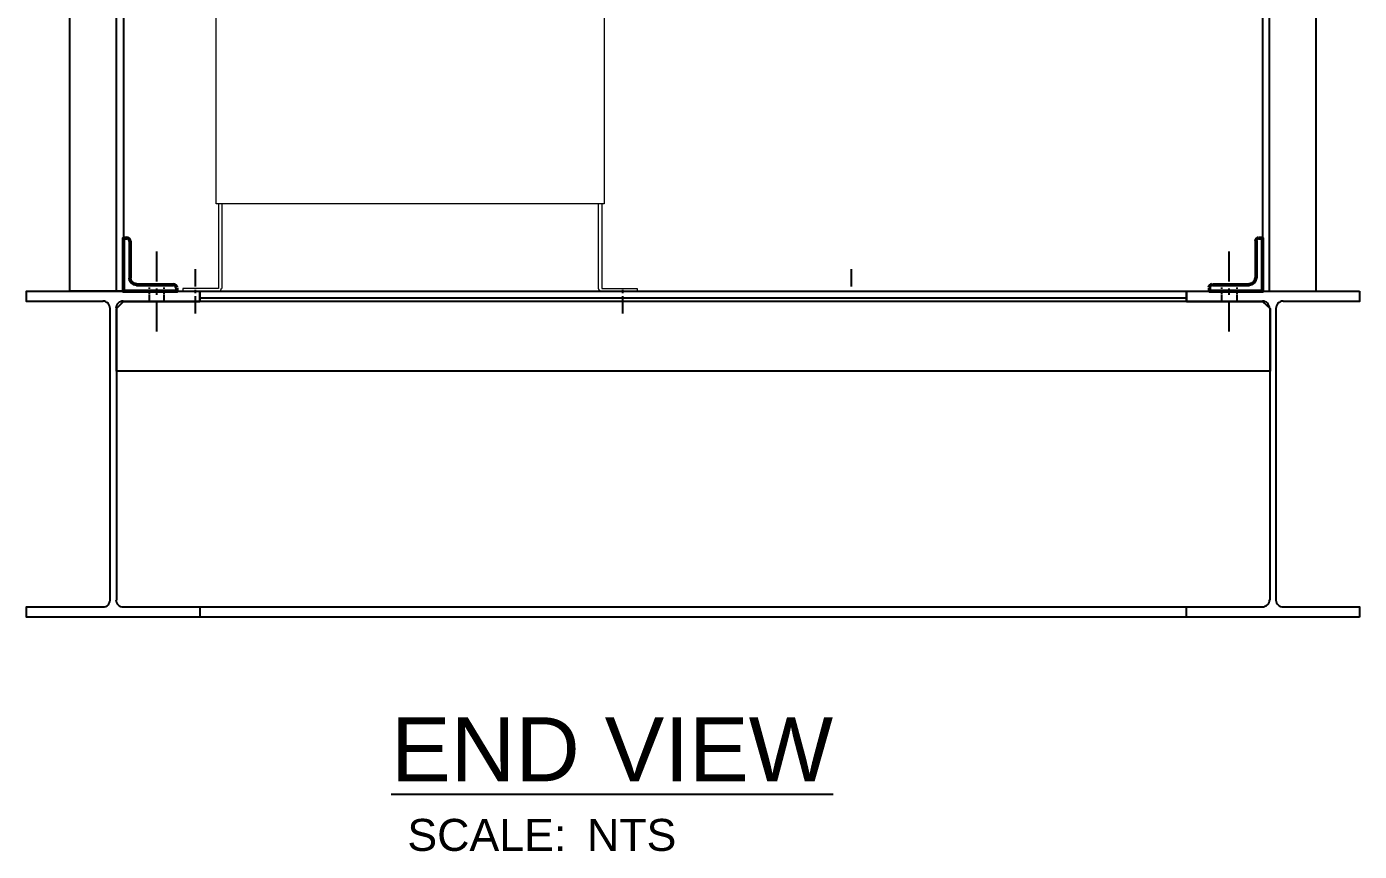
# Model space of a CAD drawing. Header units: feet. Extents: x -159 to 1687, y 0 to 1556.
# Drawn here: x 1224.19 to 1274.17, y 990.24 to 1021.17 of the extents above; entities that cross this region are included whole.
import ezdxf
from ezdxf.enums import TextEntityAlignment as Align

# ---------------------------------------------------------------- set-up
doc = ezdxf.new("R2010")
doc.units = ezdxf.units.FT
doc.header["$MEASUREMENT"] = 0
for name, color, linetype in [('G-ANNO-TEXT @ 1', 1, 'Continuous'), ('PDF8_0', 7, 'Continuous'), ('PDF8_AM_0N', 7, 'Continuous'), ('PDF8_LP_OBJ-Hidden', 7, 'Continuous'), ('PDF8_LP_OBJ-Misc', 7, 'Continuous'), ('PDF8_LP_OBJ-Text', 7, 'Continuous')]:
    doc.layers.add(name, color=color, linetype=linetype)
doc.styles.add('NEI-A', font='arial.ttf')

# ---------------------------------------------------------------- blocks, each defined once
blk = doc.blocks.new('TITLE NAME')
at = {"style": 'NEI-A'}
blk.add_attdef('TITLE_NAME_001', (-0.03, 0.2528), '', height=0.2, dxfattribs=at)
for tag, p in [('SCALE:', (0, 0)), ('1"_=_', (0.5614, 0.0023))]:
    blk.add_attdef(tag, text='', height=0.1, dxfattribs=at).set_placement(p, align=Align.BOTTOM_LEFT)

msp = doc.modelspace()

# ---------------------------------------------------------------- linework, layer by layer
at = {"layer": 'PDF8_0', "lineweight": 25}
for points in [[(1230.50514, 1012.07421), (1230.50514, 1011.42988)], [(1255.11854, 1012.07421), (1255.11854, 1011.42988)], [(1267.69218, 1011.24579), (1267.69218, 1010.85919), (1270.54564, 1010.85919), (1270.82178, 1010.60146), (1270.82178, 1008.24505), (1227.55963, 1008.24505), (1227.55963, 1010.60146), (1227.81736, 1010.85919), (1230.68923, 1010.85919), (1230.68923, 1011.24579)], [(1230.50514, 1011.30101), (1230.50514, 1011.17215)], [(1230.68923, 1011.24579), (1267.69218, 1011.24579)], [(1246.53524, 1011.30101), (1246.53524, 1011.17215)], [(1230.50514, 1011.06169), (1230.50514, 1010.41736)], [(1267.69218, 1010.98805), (1230.68923, 1010.98805)], [(1246.53524, 1011.06169), (1246.53524, 1010.41736)]]:
    msp.add_lwpolyline(points, dxfattribs=at)
at = {"layer": 'PDF8_AM_0N', "lineweight": 50}
for points in [[(1229.82399, 1011.37465), (1229.82399, 1011.24579), (1227.81736, 1011.24579), (1227.81736, 1013.234), (1227.94623, 1013.234)], [(1268.55742, 1011.37465), (1268.55742, 1011.24579), (1270.54564, 1011.24579), (1270.54564, 1013.234), (1270.41677, 1013.234)], [(1228.0751, 1013.12355), (1228.0751, 1011.74284)], [(1270.30632, 1013.12355), (1270.30632, 1011.74284)], [(1228.31442, 1011.48511), (1229.69512, 1011.48511)], [(1270.04858, 1011.48511), (1268.66788, 1011.48511)]]:
    msp.add_lwpolyline(points, dxfattribs=at)
for centre, radius, start, end in [((1227.93702, 1013.13275), 0.11966, 0.00001, 89.99999), ((1270.40757, 1013.13275), 0.11966, 90.00001, 179.99999), ((1228.30521, 1011.75204), 0.24853, 180.000022, 269.999978), ((1270.03938, 1011.75204), 0.24853, 270.000022, 359.999978), ((1229.68592, 1011.38386), 0.11966, 0.00001, 89.99999), ((1268.65867, 1011.38386), 0.11966, 90.00001, 179.99999)]:
    msp.add_arc(centre, radius, start, end, dxfattribs=at)
at = {"layer": 'PDF8_LP_OBJ-Hidden', "lineweight": 25}
for points in [[(1228.79306, 1011.42988), (1228.79306, 1011.48511)], [(1228.79306, 1011.33783), (1228.79306, 1011.39306)], [(1228.79306, 1011.24579), (1228.79306, 1011.30101)], [(1228.79306, 1011.13533), (1228.79306, 1011.20897)], [(1229.34535, 1011.42988), (1229.34535, 1011.48511)], [(1229.34535, 1011.33783), (1229.34535, 1011.39306)], [(1229.34535, 1011.24579), (1229.34535, 1011.30101)], [(1229.34535, 1011.13533), (1229.34535, 1011.20897)], [(1269.01766, 1011.42988), (1269.01766, 1011.48511)], [(1269.01766, 1011.33783), (1269.01766, 1011.39306)], [(1269.01766, 1011.24579), (1269.01766, 1011.30101)], [(1269.01766, 1011.13533), (1269.01766, 1011.20897)], [(1269.58835, 1011.42988), (1269.58835, 1011.48511)], [(1269.58835, 1011.33783), (1269.58835, 1011.39306)], [(1269.58835, 1011.24579), (1269.58835, 1011.30101)], [(1269.58835, 1011.13533), (1269.58835, 1011.20897)], [(1228.79306, 1011.04328), (1228.79306, 1011.11692)], [(1228.79306, 1010.95123), (1228.79306, 1011.02487)], [(1228.79306, 1010.85919), (1228.79306, 1010.93283)], [(1229.34535, 1011.04328), (1229.34535, 1011.11692)], [(1229.34535, 1010.95123), (1229.34535, 1011.02487)], [(1229.34535, 1010.85919), (1229.34535, 1010.93283)], [(1269.01766, 1011.04328), (1269.01766, 1011.11692)], [(1269.01766, 1010.95123), (1269.01766, 1011.02487)], [(1269.01766, 1010.85919), (1269.01766, 1010.93283)], [(1269.58835, 1011.04328), (1269.58835, 1011.11692)], [(1269.58835, 1010.95123), (1269.58835, 1011.02487)], [(1269.58835, 1010.85919), (1269.58835, 1010.93283)]]:
    msp.add_lwpolyline(points, dxfattribs=at)
at = {"layer": 'PDF8_LP_OBJ-Misc', "lineweight": 25}
for points in [[(1270.54564, 1045.61618), (1270.54564, 1011.24579), (1272.55227, 1011.24579), (1272.55227, 1087.22148)], [(1227.81736, 1042.22885), (1227.81736, 1011.24579), (1225.81074, 1011.24579), (1225.81074, 1045.61618)], [(1227.55963, 1011.24579), (1227.55963, 1045.61618)], [(1270.80337, 1011.24579), (1270.80337, 1041.9343)], [(1229.0692, 1011.61397), (1229.0692, 1012.73695)], [(1269.2938, 1011.61397), (1269.2938, 1012.73695)], [(1229.0692, 1011.11692), (1229.0692, 1011.35624)], [(1269.2938, 1011.11692), (1269.2938, 1011.35624)], [(1229.0692, 1009.73621), (1229.0692, 1010.85919)], [(1269.2938, 1009.73621), (1269.2938, 1010.85919)]]:
    msp.add_lwpolyline(points, dxfattribs=at)
at = {"layer": 'PDF8_LP_OBJ-Misc', "lineweight": 20}
msp.add_lwpolyline([(1245.85409, 1014.52266), (1231.29674, 1014.52266), (1231.29674, 1040.55359), (1245.85409, 1040.55359)], close=True, dxfattribs=at)
for points in [[(1231.38879, 1014.52266), (1231.38879, 1011.35624), (1230.0449, 1011.35624), (1230.0449, 1011.24579), (1231.38879, 1011.24579, 0.41421346), (1231.49925, 1011.36545)], [(1245.76205, 1014.52266), (1245.76205, 1011.35624), (1247.08753, 1011.35624), (1247.08753, 1011.24579), (1245.76205, 1011.24579, -0.41421346), (1245.63318, 1011.35624), (1245.63318, 1014.52266)]]:
    msp.add_lwpolyline(points, format="xyb", dxfattribs=at)
msp.add_lwpolyline([(1231.51766, 1011.35624), (1231.51766, 1014.52266)], dxfattribs=at)
at = {"layer": 'PDF8_LP_OBJ-Text', "lineweight": 25}
msp.add_line((1270.54564, 1010.85919), (1227.81736, 1010.85919), dxfattribs=at)
for points in [[(1227.06258, 1010.85919), (1224.19071, 1010.85919), (1224.19071, 1011.24579), (1274.1723, 1011.24579)], [(1230.68923, 1011.24579), (1230.68923, 1010.85919)], [(1267.69218, 1010.85919), (1267.69218, 1011.24579)], [(1274.1723, 1011.24579), (1274.1723, 1010.85919), (1271.31883, 1010.85919)], [(1227.55963, 1010.60146), (1227.55963, 999.66626)], [(1270.82178, 999.66626), (1270.82178, 1010.60146)], [(1230.68923, 999.40852), (1230.68923, 999.02193)], [(1267.69218, 999.02193), (1267.69218, 999.40852)]]:
    msp.add_lwpolyline(points, dxfattribs=at)
for points in [[(1274.1723, 999.02193), (1224.19071, 999.02193), (1224.19071, 999.40852), (1227.06258, 999.40852, 0.41421362), (1227.32031, 999.66626), (1227.32031, 1010.60146, 0.41421362), (1227.05337, 1010.8776)], [(1271.30963, 1010.8776, 0.41421362), (1271.04269, 1010.60146), (1271.04269, 999.66626, 0.41421362), (1271.31883, 999.40852), (1274.1723, 999.40852), (1274.1723, 999.02193)], [(1227.54122, 999.67546, 0.41421362), (1227.81736, 999.40852), (1270.54564, 999.40852)], [(1270.54564, 999.40852, 0.41421362), (1270.80337, 999.67546)]]:
    msp.add_lwpolyline(points, format="xyb", dxfattribs=at)
for centre, start, end in [((1227.80816, 1010.61066), 89.999994, 180.000006), ((1270.53643, 1010.61066), 359.999994, 90.000006)]:
    msp.add_arc(centre, 0.26694, start, end, dxfattribs=at)

# ---------------------------------------------------------------- block references
at = {"layer": 'G-ANNO-TEXT @ 1'}
ref = msp.add_blockref('TITLE NAME', (1238.46859, 989.11552), dxfattribs=dict(at, xscale=12, yscale=12, zscale=12))
ref.add_attrib('TITLE_NAME_001', '%%UEND VIEW', (1237.85835, 992.8689), dxfattribs={"layer": '0', "height": 2.4, "style": 'NEI-A'})
ref.add_attrib('SCALE:', 'SCALE:', dxfattribs={"layer": '0', "height": 1.2, "style": 'NEI-A'}).set_placement((1238.46859, 989.8968), align=Align.BOTTOM_LEFT)
ref.add_attrib('1"_=_', 'NTS', dxfattribs={"layer": '0', "height": 1.2, "style": 'NEI-A'}).set_placement((1245.2053, 989.8968), align=Align.BOTTOM_LEFT)

doc.saveas('drawing.dxf')
